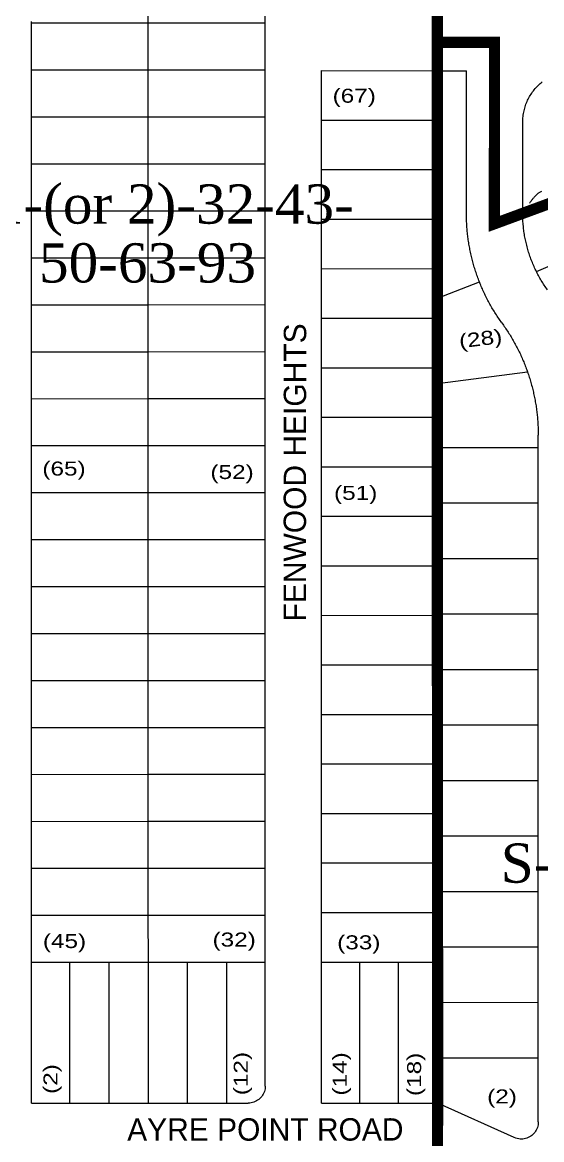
# Model space of a CAD drawing. Header units: millimetres. Extents: x 1745962 to 1749233, y 4525379 to 4529927.
# Drawn here: x 1747963.5 to 1748149, y 4527619.2 to 4528018 of the extents above; entities that cross this region are included whole.
import ezdxf
from ezdxf.enums import TextEntityAlignment as Align

# ---------------------------------------------------------------- set-up
doc = ezdxf.new("R2010")
doc.units = ezdxf.units.MM
doc.header["$LTSCALE"] = 10
doc.header["$MEASUREMENT"] = 0
for name, color, linetype in [('AROLL_ADDRESS', 44, 'Continuous'), ('AROLL_LOTS', 8, 'Continuous'), ('AROLL_ROADS', 7, 'Continuous'), ('WATER', 5, 'Continuous'), ('ZONING_STANDARDS', 140, 'Continuous'), ('ZONING_ZONES', 140, 'Continuous')]:
    doc.layers.add(name, color=color, linetype=linetype)
doc.styles.add('DUTCH', font='dutcheb.ttf')
doc.styles.add('Univers Condensed', font='UNVR57W.TTF')
doc.styles.add('Univers Light Condensed', font='unvr47a.ttf')

msp = doc.modelspace()

# ---------------------------------------------------------------- linework, layer by layer
at = {"layer": 'AROLL_LOTS'}
for p, q in [((1748008.48, 4528017.8), (1748008.47, 4528034.52)), ((1748050.19, 4528017.82), (1748050.18, 4528034.58)), ((1747966.75, 4528017.77), (1748008.48, 4528017.8)), ((1747966.75, 4528001), (1747966.75, 4528017.77)), ((1748008.48, 4528017.8), (1748050.19, 4528017.82)), ((1748008.48, 4528001.03), (1748008.48, 4528017.8)), ((1748050.19, 4528001.05), (1748050.19, 4528017.82)), ((1747966.75, 4528001), (1748008.48, 4528001.03)), ((1747966.75, 4527984.25), (1747966.75, 4528001)), ((1748008.47, 4527984.27), (1748008.48, 4528001.03)), ((1748008.48, 4528001.03), (1748050.19, 4528001.05)), ((1748050.19, 4527984.29), (1748050.19, 4528001.05)), ((1748070.3, 4528000.79), (1748111.75, 4528000.73)), ((1748070.31, 4527983.11), (1748070.3, 4528000.79)), ((1748111.75, 4528000.73), (1748122.15, 4528000.72)), ((1748111.75, 4527983.13), (1748111.75, 4528000.73)), ((1748122.11, 4527950.15), (1748122.15, 4528000.72)), ((1747966.75, 4527984.25), (1748008.47, 4527984.27)), ((1747966.75, 4527967.49), (1747966.75, 4527984.25)), ((1748008.47, 4527984.27), (1748050.19, 4527984.29)), ((1748008.47, 4527967.5), (1748008.47, 4527984.27)), ((1748050.2, 4527967.53), (1748050.19, 4527984.29)), ((1748070.31, 4527983.11), (1748111.75, 4527983.13)), ((1748070.31, 4527965.43), (1748070.31, 4527983.11)), ((1748111.75, 4527965.45), (1748111.75, 4527983.13)), ((1748142.23, 4527950.13), (1748142.25, 4527982.43)), ((1747966.75, 4527967.49), (1748008.47, 4527967.5)), ((1747966.75, 4527950.72), (1747966.75, 4527967.49)), ((1748008.47, 4527967.5), (1748050.2, 4527967.53)), ((1748008.48, 4527950.75), (1748008.47, 4527967.5)), ((1748050.2, 4527950.77), (1748050.2, 4527967.53)), ((1748070.31, 4527965.43), (1748111.75, 4527965.45)), ((1748070.32, 4527947.76), (1748070.31, 4527965.43)), ((1748111.75, 4527947.77), (1748111.75, 4527965.45)), ((1748142.23, 4527949.83), (1748169.69, 4527959.93)), ((1747966.75, 4527950.72), (1748008.48, 4527950.75)), ((1747966.75, 4527933.97), (1747966.75, 4527950.72)), ((1748008.48, 4527950.75), (1748050.2, 4527950.77)), ((1748008.48, 4527933.98), (1748008.48, 4527950.75)), ((1748050.21, 4527934), (1748050.2, 4527950.77)), ((1748122.11, 4527949.84), (1748122.11, 4527950.15)), ((1748122.12, 4527949.54), (1748122.11, 4527949.84)), ((1748142.23, 4527949.83), (1748142.23, 4527950.13)), ((1748142.23, 4527949.52), (1748142.23, 4527949.83)), ((1748070.32, 4527947.76), (1748111.75, 4527947.77)), ((1748070.32, 4527930.08), (1748070.32, 4527947.76)), ((1748111.76, 4527930.09), (1748111.75, 4527947.77)), ((1748147.11, 4527929.06), (1748185.46, 4527945.58)), ((1747966.75, 4527933.97), (1748008.48, 4527933.98)), ((1747966.75, 4527917.2), (1747966.75, 4527933.97)), ((1748008.48, 4527933.98), (1748050.21, 4527934)), ((1748008.48, 4527917.22), (1748008.48, 4527933.98)), ((1748050.2, 4527917.24), (1748050.21, 4527934)), ((1748070.32, 4527930.08), (1748111.76, 4527930.09)), ((1748070.33, 4527912.4), (1748070.32, 4527930.08)), ((1748111.75, 4527919.59), (1748111.76, 4527930.09)), ((1748111.75, 4527919.59), (1748126.75, 4527925.4)), ((1747966.75, 4527917.2), (1748008.48, 4527917.22)), ((1747966.75, 4527900.44), (1747966.75, 4527917.2)), ((1748008.48, 4527917.22), (1748050.2, 4527917.24)), ((1748008.48, 4527900.46), (1748008.48, 4527917.22)), ((1748050.22, 4527900.48), (1748050.2, 4527917.24)), ((1748111.75, 4527912.42), (1748111.75, 4527919.59)), ((1748070.32, 4527894.73), (1748070.33, 4527912.4)), ((1748070.33, 4527912.4), (1748111.75, 4527912.42)), ((1748111.75, 4527894.74), (1748111.75, 4527912.42)), ((1747966.75, 4527900.44), (1748008.48, 4527900.46)), ((1747966.75, 4527883.68), (1747966.75, 4527900.44)), ((1748008.48, 4527900.46), (1748050.22, 4527900.48)), ((1748008.48, 4527883.7), (1748008.48, 4527900.46)), ((1748050.21, 4527883.72), (1748050.22, 4527900.48)), ((1748070.32, 4527894.73), (1748111.75, 4527894.74)), ((1748070.33, 4527877.05), (1748070.32, 4527894.73)), ((1748111.75, 4527889.13), (1748111.75, 4527894.74)), ((1748111.75, 4527889.13), (1748143.93, 4527893.23)), ((1748111.75, 4527877.07), (1748111.75, 4527889.13)), ((1747966.75, 4527883.68), (1748008.48, 4527883.7)), ((1747966.75, 4527866.92), (1747966.75, 4527883.68)), ((1748008.48, 4527883.7), (1748050.21, 4527883.72)), ((1748008.49, 4527866.94), (1748008.48, 4527883.7)), ((1748050.21, 4527866.95), (1748050.21, 4527883.72)), ((1748070.33, 4527877.05), (1748111.75, 4527877.07)), ((1748070.33, 4527859.38), (1748070.33, 4527877.05)), ((1748111.75, 4527866.27), (1748111.75, 4527877.07)), ((1748147.76, 4527866.3), (1748147.76, 4527870.7)), ((1747966.75, 4527866.92), (1748008.49, 4527866.94)), ((1747966.75, 4527850.16), (1747966.75, 4527866.92)), ((1748008.49, 4527866.94), (1748050.21, 4527866.95)), ((1748008.49, 4527850.17), (1748008.49, 4527866.94)), ((1748050.22, 4527850.19), (1748050.21, 4527866.95)), ((1748111.75, 4527866.27), (1748147.76, 4527866.3)), ((1748111.75, 4527859.4), (1748111.75, 4527866.27)), ((1748147.75, 4527846.47), (1748147.76, 4527866.3)), ((1748070.33, 4527859.38), (1748111.75, 4527859.4)), ((1748070.34, 4527841.7), (1748070.33, 4527859.38)), ((1748111.75, 4527846.47), (1748111.75, 4527859.4)), ((1747966.75, 4527850.16), (1748008.49, 4527850.17)), ((1747966.75, 4527833.4), (1747966.75, 4527850.16)), ((1748008.49, 4527850.17), (1748050.22, 4527850.19)), ((1748008.49, 4527833.41), (1748008.49, 4527850.17)), ((1748050.22, 4527833.43), (1748050.22, 4527850.19)), ((1748111.75, 4527846.47), (1748147.75, 4527846.47)), ((1748111.76, 4527841.72), (1748111.75, 4527846.47)), ((1748147.75, 4527826.67), (1748147.75, 4527846.47)), ((1748070.34, 4527841.7), (1748111.76, 4527841.72)), ((1748070.34, 4527824.02), (1748070.34, 4527841.7)), ((1748111.76, 4527826.67), (1748111.76, 4527841.72)), ((1747966.75, 4527833.4), (1748008.49, 4527833.41)), ((1747966.75, 4527816.63), (1747966.75, 4527833.4)), ((1748008.49, 4527833.41), (1748050.22, 4527833.43)), ((1748008.49, 4527816.65), (1748008.49, 4527833.41)), ((1748050.23, 4527816.67), (1748050.22, 4527833.43)), ((1748111.76, 4527826.67), (1748147.75, 4527826.67)), ((1748111.76, 4527824.04), (1748111.76, 4527826.67)), ((1748147.76, 4527806.85), (1748147.75, 4527826.67)), ((1748070.34, 4527824.02), (1748111.76, 4527824.04)), ((1748070.35, 4527806.35), (1748070.34, 4527824.02)), ((1748111.76, 4527810.92), (1748111.76, 4527824.04)), ((1747966.75, 4527816.63), (1748008.49, 4527816.65)), ((1747966.75, 4527799.88), (1747966.75, 4527816.63)), ((1748008.49, 4527816.65), (1748050.23, 4527816.67)), ((1748008.49, 4527799.89), (1748008.49, 4527816.65)), ((1748050.23, 4527799.9), (1748050.23, 4527816.67)), ((1748111.75, 4527806.86), (1748111.76, 4527810.92)), ((1748070.35, 4527806.35), (1748111.76, 4527806.37)), ((1748070.35, 4527788.67), (1748070.35, 4527806.35)), ((1748111.75, 4527806.86), (1748147.76, 4527806.85)), ((1748111.76, 4527806.37), (1748111.75, 4527806.86)), ((1748111.76, 4527788.69), (1748111.76, 4527806.37)), ((1748147.76, 4527787.05), (1748147.76, 4527806.85)), ((1747966.75, 4527799.88), (1748008.49, 4527799.89)), ((1747966.75, 4527783.11), (1747966.75, 4527799.88)), ((1748008.49, 4527799.89), (1748050.23, 4527799.9)), ((1748008.5, 4527783.12), (1748008.49, 4527799.89)), ((1748050.24, 4527783.14), (1748050.23, 4527799.9)), ((1748070.35, 4527788.67), (1748111.76, 4527788.69)), ((1748070.35, 4527771), (1748070.35, 4527788.67)), ((1748111.76, 4527787.06), (1748111.76, 4527788.69)), ((1748111.76, 4527787.06), (1748147.76, 4527787.05)), ((1748111.77, 4527771.01), (1748111.76, 4527787.06)), ((1748147.76, 4527767.24), (1748147.76, 4527787.05)), ((1747966.75, 4527783.11), (1748008.5, 4527783.12)), ((1747966.75, 4527766.35), (1747966.75, 4527783.11)), ((1748008.5, 4527783.12), (1748050.24, 4527783.14)), ((1748008.5, 4527766.36), (1748008.5, 4527783.12)), ((1748050.24, 4527766.38), (1748050.24, 4527783.14)), ((1748070.35, 4527771), (1748111.77, 4527771.01)), ((1748070.36, 4527753.32), (1748070.35, 4527771)), ((1748111.77, 4527767.26), (1748111.77, 4527771.01)), ((1747966.74, 4527749.59), (1747966.75, 4527766.35)), ((1747966.75, 4527766.35), (1748008.5, 4527766.36)), ((1748008.5, 4527766.36), (1748050.24, 4527766.38)), ((1748008.5, 4527749.61), (1748008.5, 4527766.36)), ((1748050.25, 4527749.62), (1748050.24, 4527766.38)), ((1748111.77, 4527767.26), (1748147.76, 4527767.24)), ((1748111.78, 4527753.34), (1748111.77, 4527767.26)), ((1748147.76, 4527747.43), (1748147.76, 4527767.24)), ((1748070.36, 4527753.32), (1748111.78, 4527753.34)), ((1748070.36, 4527735.64), (1748070.36, 4527753.32)), ((1748111.79, 4527747.45), (1748111.78, 4527753.34)), ((1747966.74, 4527749.59), (1748008.5, 4527749.61)), ((1747966.75, 4527732.83), (1747966.74, 4527749.59)), ((1748008.5, 4527749.61), (1748050.25, 4527749.62)), ((1748008.5, 4527732.84), (1748008.5, 4527749.61)), ((1748050.25, 4527732.85), (1748050.25, 4527749.62)), ((1748111.79, 4527747.45), (1748147.76, 4527747.43)), ((1748111.79, 4527735.66), (1748111.79, 4527747.45)), ((1748147.77, 4527727.63), (1748147.76, 4527747.43)), ((1747966.75, 4527732.83), (1748008.5, 4527732.84)), ((1747966.75, 4527716.07), (1747966.75, 4527732.83)), ((1748008.5, 4527732.84), (1748050.25, 4527732.85)), ((1748008.5, 4527716.08), (1748008.5, 4527732.84)), ((1748050.25, 4527716.09), (1748050.25, 4527732.85)), ((1748070.36, 4527735.64), (1748111.79, 4527735.66)), ((1748070.37, 4527717.97), (1748070.36, 4527735.64)), ((1748111.79, 4527727.65), (1748111.79, 4527735.66)), ((1748111.79, 4527727.65), (1748147.77, 4527727.63)), ((1748111.8, 4527717.98), (1748111.79, 4527727.65)), ((1748147.77, 4527707.82), (1748147.77, 4527727.63)), ((1748070.37, 4527717.97), (1748111.8, 4527717.98)), ((1748070.37, 4527700.29), (1748070.37, 4527717.97)), ((1748111.8, 4527707.84), (1748111.8, 4527717.98)), ((1747966.74, 4527699.3), (1747966.75, 4527716.07)), ((1747966.75, 4527716.07), (1748008.5, 4527716.08)), ((1748008.5, 4527716.08), (1748050.25, 4527716.09)), ((1748008.5, 4527699.31), (1748008.5, 4527716.08)), ((1748050.26, 4527699.33), (1748050.25, 4527716.09)), ((1748111.8, 4527707.84), (1748147.77, 4527707.82)), ((1748111.81, 4527700.3), (1748111.8, 4527707.84)), ((1748147.77, 4527688.02), (1748147.77, 4527707.82)), ((1747966.74, 4527699.3), (1748008.5, 4527699.31)), ((1747966.74, 4527682.54), (1747966.74, 4527699.3)), ((1748008.5, 4527699.31), (1748050.26, 4527699.33)), ((1748008.51, 4527682.56), (1748008.5, 4527699.31)), ((1748050.26, 4527682.57), (1748050.26, 4527699.33)), ((1748070.37, 4527700.29), (1748111.81, 4527700.3)), ((1748070.37, 4527682.56), (1748070.37, 4527700.29)), ((1748111.81, 4527688.04), (1748111.81, 4527700.3)), ((1748111.81, 4527688.04), (1748147.77, 4527688.02)), ((1748111.81, 4527682.58), (1748111.81, 4527688.04)), ((1748147.77, 4527668.2), (1748147.77, 4527688.02)), ((1747966.74, 4527682.54), (1747980.46, 4527682.54)), ((1747966.75, 4527632.26), (1747966.74, 4527682.54)), ((1747980.46, 4527682.54), (1747994.48, 4527682.56)), ((1747980.46, 4527632.26), (1747980.46, 4527682.54)), ((1747994.48, 4527682.56), (1748008.51, 4527682.56)), ((1747994.49, 4527632.26), (1747994.48, 4527682.56)), ((1748008.51, 4527682.56), (1748022.53, 4527682.56)), ((1748008.51, 4527632.26), (1748008.51, 4527682.56)), ((1748022.53, 4527682.56), (1748036.55, 4527682.56)), ((1748022.53, 4527632.27), (1748022.53, 4527682.56)), ((1748036.55, 4527682.56), (1748050.26, 4527682.57)), ((1748036.55, 4527632.27), (1748036.55, 4527682.56)), ((1748050.27, 4527638.37), (1748050.26, 4527682.57)), ((1748070.37, 4527682.56), (1748084.1, 4527682.57)), ((1748070.39, 4527632.27), (1748070.37, 4527682.56)), ((1748084.1, 4527682.57), (1748097.82, 4527682.57)), ((1748084.1, 4527632.28), (1748084.1, 4527682.57)), ((1748097.81, 4527632.28), (1748097.82, 4527682.57)), ((1748097.82, 4527682.57), (1748111.81, 4527682.58)), ((1748111.82, 4527668.24), (1748111.81, 4527682.58)), ((1748111.82, 4527668.24), (1748147.77, 4527668.2)), ((1748111.82, 4527648.43), (1748111.82, 4527668.24)), ((1748147.78, 4527648.39), (1748147.77, 4527668.2)), ((1748111.82, 4527648.43), (1748147.78, 4527648.39)), ((1748111.84, 4527632.28), (1748111.82, 4527648.43)), ((1748147.78, 4527625.54), (1748147.78, 4527648.39)), ((1747966.75, 4527632.26), (1747980.46, 4527632.26)), ((1747980.46, 4527632.26), (1747994.49, 4527632.26)), ((1747994.49, 4527632.26), (1748008.51, 4527632.26)), ((1748008.51, 4527632.26), (1748022.53, 4527632.27)), ((1748022.53, 4527632.27), (1748036.55, 4527632.27)), ((1748036.55, 4527632.27), (1748044.17, 4527632.28)), ((1748070.39, 4527632.27), (1748084.1, 4527632.28)), ((1748084.1, 4527632.28), (1748097.81, 4527632.28)), ((1748097.81, 4527632.28), (1748111.84, 4527632.28)), ((1748112.14, 4527632.15), (1748111.84, 4527632.28)), ((1748139.15, 4527619.97), (1748112.14, 4527632.15))]:
    msp.add_line(p, q, dxfattribs=at)
for points in [[(1747966.75, 4528017.77), (1747966.76, 4528018.27)], [(1748142.25, 4527982.43), (1748142.25, 4527982.93), (1748142.27, 4527983.42), (1748142.31, 4527983.92), (1748142.36, 4527984.42), (1748142.42, 4527984.92), (1748142.49, 4527985.41), (1748142.58, 4527985.9), (1748142.69, 4527986.39), (1748142.8, 4527986.88), (1748142.93, 4527987.36), (1748143.08, 4527987.83), (1748143.22, 4527988.31), (1748143.39, 4527988.78), (1748143.58, 4527989.25), (1748143.77, 4527989.71), (1748143.98, 4527990.17), (1748144.19, 4527990.62), (1748144.42, 4527991.06), (1748144.66, 4527991.5), (1748144.92, 4527991.93), (1748145.19, 4527992.35), (1748145.47, 4527992.77), (1748145.75, 4527993.18), (1748146.05, 4527993.58), (1748146.36, 4527993.96), (1748146.68, 4527994.36), (1748147.02, 4527994.72), (1748147.36, 4527995.09), (1748147.71, 4527995.44), (1748148.07, 4527995.79), (1748148.45, 4527996.12), (1748148.82, 4527996.46), (1748149.21, 4527996.77)], [(1748126.75, 4527925.4), (1748126.56, 4527925.87), (1748126.39, 4527926.34), (1748126.21, 4527926.8), (1748126.04, 4527927.27), (1748125.87, 4527927.74), (1748125.71, 4527928.22), (1748125.55, 4527928.69), (1748125.39, 4527929.17), (1748125.24, 4527929.65), (1748125.09, 4527930.12), (1748124.94, 4527930.6), (1748124.8, 4527931.08), (1748124.66, 4527931.55), (1748124.53, 4527932.03), (1748124.39, 4527932.52), (1748124.26, 4527933.01), (1748124.14, 4527933.48), (1748124.02, 4527933.97), (1748123.91, 4527934.46), (1748123.78, 4527934.94), (1748123.69, 4527935.44), (1748123.57, 4527935.92), (1748123.48, 4527936.41), (1748123.38, 4527936.9), (1748123.28, 4527937.4), (1748123.19, 4527937.88), (1748123.1, 4527938.37), (1748123.01, 4527938.87), (1748122.94, 4527939.36), (1748122.86, 4527939.86), (1748122.78, 4527940.35), (1748122.72, 4527940.85), (1748122.65, 4527941.34), (1748122.59, 4527941.84), (1748122.53, 4527942.34), (1748122.48, 4527942.84), (1748122.43, 4527943.33), (1748122.38, 4527943.83), (1748122.34, 4527944.32), (1748122.3, 4527944.82), (1748122.26, 4527945.32), (1748122.23, 4527945.82), (1748122.21, 4527946.32), (1748122.18, 4527946.83), (1748122.16, 4527947.32), (1748122.14, 4527947.82), (1748122.13, 4527948.32), (1748122.12, 4527948.82), (1748122.12, 4527949.54)], [(1748147.11, 4527929.06), (1748146.89, 4527929.51), (1748146.68, 4527929.96), (1748146.46, 4527930.42), (1748146.26, 4527930.87), (1748146.05, 4527931.33), (1748145.86, 4527931.79), (1748145.67, 4527932.25), (1748145.48, 4527932.71), (1748145.3, 4527933.19), (1748145.12, 4527933.65), (1748144.95, 4527934.12), (1748144.78, 4527934.59), (1748144.63, 4527935.06), (1748144.47, 4527935.54), (1748144.32, 4527936.01), (1748144.17, 4527936.49), (1748144.04, 4527936.97), (1748143.89, 4527937.45), (1748143.77, 4527937.93), (1748143.64, 4527938.42), (1748143.52, 4527938.91), (1748143.41, 4527939.4), (1748143.3, 4527939.88), (1748143.2, 4527940.37), (1748143.1, 4527940.86), (1748143, 4527941.36), (1748142.91, 4527941.84), (1748142.83, 4527942.34), (1748142.76, 4527942.83), (1748142.68, 4527943.33), (1748142.61, 4527943.82), (1748142.55, 4527944.32), (1748142.49, 4527944.81), (1748142.45, 4527945.31), (1748142.39, 4527945.81), (1748142.36, 4527946.31), (1748142.32, 4527946.8), (1748142.29, 4527947.3), (1748142.27, 4527947.8), (1748142.25, 4527948.3), (1748142.24, 4527948.81), (1748142.23, 4527949.52)], [(1748151.08, 4527922.52), (1748150.79, 4527922.93), (1748150.51, 4527923.34), (1748150.22, 4527923.75), (1748149.93, 4527924.17), (1748149.67, 4527924.58), (1748149.4, 4527925), (1748149.13, 4527925.43), (1748148.87, 4527925.86), (1748148.62, 4527926.29), (1748148.36, 4527926.72), (1748148.12, 4527927.16), (1748147.88, 4527927.59), (1748147.64, 4527928.03), (1748147.41, 4527928.48), (1748147.11, 4527929.06)], [(1748134.79, 4527910.72), (1748134.49, 4527911.13), (1748134.21, 4527911.53), (1748133.92, 4527911.94), (1748133.64, 4527912.36), (1748133.36, 4527912.77), (1748133.08, 4527913.19), (1748132.81, 4527913.61), (1748132.54, 4527914.03), (1748132.27, 4527914.45), (1748132.01, 4527914.87), (1748131.75, 4527915.3), (1748131.49, 4527915.72), (1748131.24, 4527916.16), (1748130.99, 4527916.59), (1748130.73, 4527917.03), (1748130.49, 4527917.46), (1748130.25, 4527917.9), (1748130.01, 4527918.34), (1748129.78, 4527918.78), (1748129.55, 4527919.23), (1748129.32, 4527919.67), (1748129.1, 4527920.11), (1748128.87, 4527920.57), (1748128.65, 4527921.01), (1748128.44, 4527921.47), (1748128.23, 4527921.92), (1748128.02, 4527922.37), (1748127.82, 4527922.84), (1748127.62, 4527923.29), (1748127.42, 4527923.75), (1748127.23, 4527924.21), (1748127.03, 4527924.67), (1748126.75, 4527925.4)], [(1748134.79, 4527910.72), (1748135.08, 4527910.32), (1748135.37, 4527909.9), (1748135.65, 4527909.5), (1748135.94, 4527909.09), (1748136.22, 4527908.66), (1748136.49, 4527908.26), (1748136.77, 4527907.83), (1748137.04, 4527907.42), (1748137.31, 4527907), (1748137.57, 4527906.57), (1748137.84, 4527906.14), (1748138.09, 4527905.72), (1748138.34, 4527905.28), (1748138.6, 4527904.85), (1748138.85, 4527904.41), (1748139.09, 4527903.98), (1748139.33, 4527903.54), (1748139.57, 4527903.11), (1748139.81, 4527902.67), (1748140.04, 4527902.22), (1748140.27, 4527901.78), (1748140.5, 4527901.34), (1748140.73, 4527900.89), (1748140.94, 4527900.43), (1748141.16, 4527899.99), (1748141.38, 4527899.54), (1748141.58, 4527899.08), (1748141.78, 4527898.62), (1748141.99, 4527898.17), (1748142.19, 4527897.71), (1748142.38, 4527897.25), (1748142.57, 4527896.79), (1748142.77, 4527896.33), (1748142.96, 4527895.86), (1748143.14, 4527895.4), (1748143.32, 4527894.93), (1748143.5, 4527894.46), (1748143.66, 4527893.99), (1748143.93, 4527893.23)], [(1748143.93, 4527893.23), (1748144.1, 4527892.76), (1748144.26, 4527892.29), (1748144.41, 4527891.82), (1748144.57, 4527891.34), (1748144.72, 4527890.86), (1748144.87, 4527890.38), (1748145, 4527889.91), (1748145.15, 4527889.42), (1748145.28, 4527888.94), (1748145.41, 4527888.46), (1748145.54, 4527887.97), (1748145.67, 4527887.49), (1748145.79, 4527887), (1748145.91, 4527886.52), (1748146.02, 4527886.03), (1748146.13, 4527885.55), (1748146.24, 4527885.05), (1748146.34, 4527884.57), (1748146.44, 4527884.08), (1748146.54, 4527883.59), (1748146.63, 4527883.1), (1748146.71, 4527882.6), (1748146.8, 4527882.11), (1748146.88, 4527881.62), (1748146.97, 4527881.12), (1748147.03, 4527880.63), (1748147.11, 4527880.13), (1748147.18, 4527879.64), (1748147.24, 4527879.14), (1748147.3, 4527878.65), (1748147.35, 4527878.15), (1748147.41, 4527877.65), (1748147.45, 4527877.16), (1748147.51, 4527876.66), (1748147.54, 4527876.16), (1748147.59, 4527875.66), (1748147.62, 4527875.16), (1748147.65, 4527874.67), (1748147.68, 4527874.17), (1748147.7, 4527873.67), (1748147.72, 4527873.17), (1748147.73, 4527872.66), (1748147.75, 4527872.17), (1748147.76, 4527871.66), (1748147.76, 4527870.7)], [(1748050.27, 4527638.37), (1748050.25, 4527637.87), (1748050.18, 4527637.38), (1748050.08, 4527636.88), (1748049.94, 4527636.4), (1748049.77, 4527635.93), (1748049.54, 4527635.49), (1748049.29, 4527635.06), (1748049, 4527634.65), (1748048.68, 4527634.27), (1748048.33, 4527633.91), (1748047.95, 4527633.59), (1748047.54, 4527633.3), (1748047.12, 4527633.04), (1748046.67, 4527632.81), (1748046.2, 4527632.62), (1748045.73, 4527632.48), (1748045.24, 4527632.37), (1748044.75, 4527632.3), (1748044.17, 4527632.28)], [(1748147.78, 4527625.54), (1748147.77, 4527625.04), (1748147.7, 4527624.54), (1748147.61, 4527624.06), (1748147.46, 4527623.58), (1748147.28, 4527623.11), (1748147.06, 4527622.65), (1748146.82, 4527622.23), (1748146.52, 4527621.82), (1748146.2, 4527621.43), (1748145.85, 4527621.07), (1748145.48, 4527620.75), (1748145.07, 4527620.46), (1748144.65, 4527620.19), (1748144.2, 4527619.97), (1748143.73, 4527619.78), (1748143.26, 4527619.64), (1748142.77, 4527619.53), (1748142.28, 4527619.45), (1748141.78, 4527619.43), (1748141.28, 4527619.44), (1748140.79, 4527619.49), (1748140.29, 4527619.59), (1748139.81, 4527619.72), (1748139.15, 4527619.97)]]:
    msp.add_lwpolyline(points, dxfattribs=at)
at = {"layer": 'WATER'}
msp.add_lwpolyline([(1748144.59, 4527953.45), (1748144.77, 4527953.62), (1748144.92, 4527953.83), (1748145.07, 4527954.02), (1748145.22, 4527954.21), (1748145.37, 4527954.42), (1748145.53, 4527954.61), (1748145.67, 4527954.82), (1748145.83, 4527955.01), (1748145.98, 4527955.21), (1748146.15, 4527955.4), (1748146.32, 4527955.58), (1748146.49, 4527955.76), (1748146.67, 4527955.94), (1748146.84, 4527956.12), (1748147.01, 4527956.3), (1748147.18, 4527956.48), (1748147.36, 4527956.66), (1748147.54, 4527956.82), (1748147.75, 4527956.98), (1748147.95, 4527957.13), (1748148.15, 4527957.26), (1748148.37, 4527957.39), (1748148.58, 4527957.53), (1748148.8, 4527957.66), (1748149, 4527957.79)], dxfattribs=at)
at = {"layer": 'ZONING_ZONES'}
msp.add_lwpolyline([(1748258.08, 4527832.14, 4, 4, 0), (1748256.68, 4527843.62, 4, 4, 0), (1748245.88, 4527853.48, 4, 4, 0), (1748236.88, 4527861.7, 4, 4, 0), (1748229.43, 4527890.82, 4, 4, 0), (1748214.54, 4527902.54, 4, 4, 0), (1748209.75, 4527906.3, 4, 4, 0), (1748205.7, 4527917.09, 4, 4, 0), (1748202.48, 4527925.64, 4, 4, 0), (1748200.67, 4527927.96, 4, 4, 0), (1748196.05, 4527933.88, 4, 4, 0), (1748190.43, 4527941.08, 4, 4, 0), (1748185.46, 4527945.58, 4, 4, 0), (1748173.27, 4527956.68, 4, 4, 0), (1748169.69, 4527959.93, 4, 4, 0), (1748132.1, 4527946.1, 4, 4, 0), (1748132.15, 4528010.84, 4, 4, 0), (1748111.74, 4528010.86, 4, 4, 0), (1748111.75, 4528020.86, 4, 4, 0), (1748111.83, 4528057.45, 4, 4, 0), (1748111.92, 4528107.74, 4, 4, 0), (1748112.02, 4528159.56, 4, 4, 0), (1748112.1, 4528288.31, 0, 0, 0)], format="xyseb", dxfattribs=at)
at = {"layer": 'ZONING_ZONES', "const_width": 4}
msp.add_lwpolyline([(1748111.74, 4528010.86), (1748111.75, 4528000.73), (1748111.75, 4527889.13), (1748111.76, 4527787.06), (1748111.8, 4527707.84), (1748111.84, 4527632.28), (1748111.76, 4527610.26), (1748112.3, 4527548.68)], dxfattribs=at)

# ---------------------------------------------------------------- texts
at = {"layer": 'AROLL_ADDRESS', "style": 'Univers Light Condensed', "width": 1.3}
for s, rotation, p in [('(67)', 0.02, (1748074.32, 4527989.31)), ('(28)', 7.27, (1748119.81, 4527901.64)), ('(65)', 0.02, (1747970.66, 4527856.24)), ('(52)', 0.02, (1748030.69, 4527855.01)), ('(51)', 0.02, (1748074.83, 4527847.57)), ('(45)', 0.01, (1747970.84, 4527687.6)), ('(32)', 0.02, (1748031.44, 4527688.14)), ('(33)', 0.02, (1748075.95, 4527687.15)), ('(12)', 90, (1748044.03, 4527635.08)), ('(14)', 90, (1748079.4, 4527634.95)), ('(18)', 90, (1748105.94, 4527634.79)), ('(2)', 90, (1747976.06, 4527635.55)), ('(2)', 359.94, (1748129.52, 4527632.15))]:
    msp.add_text(s, height=5, rotation=rotation, dxfattribs=at).set_placement(p)
at = {"layer": 'AROLL_ROADS', "style": 'Univers Condensed'}
for s, rotation, p in [('FENWOOD HEIGHTS', 89.95, (1748064.81, 4527804.17)), ('AYRE POINT ROAD', 0.05, (1748000.96, 4527618.81))]:
    msp.add_text(s, height=8, rotation=rotation, dxfattribs=at).set_placement(p)
at = {"layer": 'ZONING_STANDARDS', "style": 'DUTCH'}
for s, p in [('S-1-(or 2)-32-43-', (1748008.22, 4527953.16)), ('50-63-93', (1748008.22, 4527932.16)), ('S-1-32-44-51-66-93', (1748219.54, 4527717.94))]:
    msp.add_text(s, height=14, dxfattribs=at).set_placement(p, align=Align.MIDDLE_CENTER)

doc.saveas('drawing.dxf')
